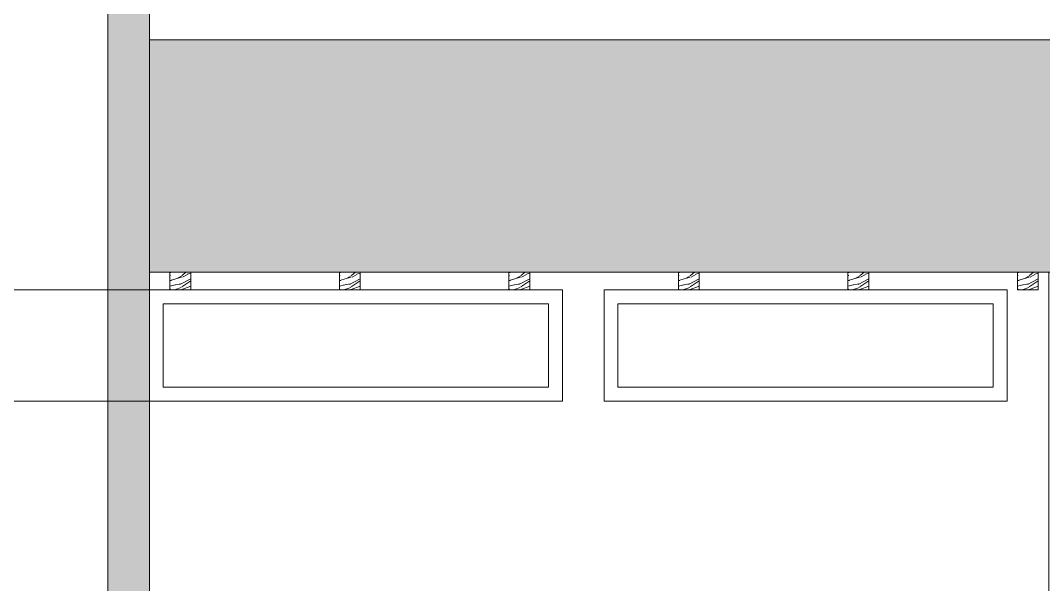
# Model space of a CAD drawing. Header units: metres. Extents: x -197 to 1099, y -24 to 14.
# Drawn here: x 699.903 to 703.584, y 1.39 to 3.42 of the extents above; entities that cross this region are included whole.
import ezdxf

# ---------------------------------------------------------------- set-up
doc = ezdxf.new("R2010")
doc.units = ezdxf.units.M
doc.header["$LTSCALE"] = 0.001
doc.linetypes.add('HIDDENX2', pattern=[19.05, 12.7, -6.35])
for name, color, linetype, lineweight, true_color in [('Jach-Anotaciones-CalidaddeLínea  0.13', 7, 'Continuous', 13, 0x000000), ('Jach-Anotaciones-CalidaddeLínea 0.09', 7, 'Continuous', 9, 0x000000), ('Jach-Anotaciones-CalidaddeLínea 0.18', 7, 'Continuous', 18, 0x000000), ('Jach-Anotaciones-Hatch-Lum100%', 7, 'Continuous', 13, 0x000000), ('Jach-Anotaciones-Hatch-Lum50%', 9, 'Continuous', 13, 0x808080), ('JACH-Arq-Lineas-Proyeccion Niveles cortes', 9, 'HIDDENX2', 13, 0x808080)]:
    doc.layers.add(name, color=color, linetype=linetype, lineweight=lineweight, true_color=true_color)

msp = doc.modelspace()

# ---------------------------------------------------------------- hatches: boundary and pattern name
at = {"layer": 'Jach-Anotaciones-Hatch-Lum100%', "ltscale": 100}
h = msp.add_hatch(color=256, dxfattribs=at)
h.dxf.hatch_style = 1
h.paths.add_polyline_path([(700.21698, 3.5), (700.36698, 3.5), (700.36698, -0.3), (700.21698, -0.3)])
at = {"layer": 'Jach-Anotaciones-Hatch-Lum50%', "ltscale": 100}
h = msp.add_hatch(dxfattribs=at)
h.set_pattern_fill('WOOD_01', color=256, scale=0.2, angle=30, pattern_type=2)
h.set_pattern_definition([(30, (272.83632, 0.2061), (-0.1, 0.17320508), [0.04, -0.16]), (38.9726, (272.892057, 0.113569), (0.93923072707, 0.77320467243), [0.0384708, -3.8086058]), (35.7105, (272.884325, 0.122962), (1.4588472062, 1.0732025879), [0.0401996, -1.9697752]), (14.5779, (272.854325, 0.174923), (2.20525453897, 0.58038690266), [0.0601664, -5.9564754]), (23.6599, (272.82479, 0.23408), (0.1732049312, 0.1000003855), [0.0362216, -1.7748552]), (15.0686, (272.886985, 0.138354), (0.7928201585, 0.22679520083), [0.0310484, -3.0737864]), (18.6901, (272.768363, 0.203813), (0.1732050942, 0.1000000934), [0.0815844, -0.9382194]), (35.7105, (272.901057, 0.09798), (1.4588472062, 1.0732025879), [0.0200998, -1.989875]), (30, (272.85732, 0.16973), (-0.1, 0.17320508), [0.02, -0.18]), (30, (272.81068, 0.17051), (-0.1, 0.17320508), [0.06, -0.14]), (41.3099, (272.830325, 0.216492), (0.59282054, 0.573204614), [0.020396, -0.9994078]), (32.7263, (272.850004, 0.142406), (3.36410206446, 2.1732044205), [0.0420476, -4.1627116]), (22.4054, (272.861665, 0.14221), (1.4856399898, 0.6267959991), [0.0302654, -2.9962834]), (30, (272.891, 0.0714), (-0.1, 0.17320508), [0.04, -0.16]), (28.8309, (272.878684, 0.052732), (0.173205035693, 0.10000015135), [0.0980204, -9.70402]), (30, (272.80368, 0.18264), (-0.1, 0.17320508), [0.02, -0.18]), (30, (272.813, 0.2065), (-0.1, 0.17320508), [0.02, -0.18]), (30, (272.72606, 0.17708), (-0.1, 0.17320508), [0.03, -0.17]), (20.5377, (272.767827, 0.21274), (0.1732050554, 0.1000000749), [0.0608276, -1.1557248]), (30, (272.7124, 0.18074), (-0.1, 0.17320508), [0.04, -0.16]), (30, (272.78335, 0.01386), (-0.1, 0.17320508), [0.022, -0.178]), (30, (272.86668, 0.07352), (-0.1, 0.17320508), [0.02, -0.18]), (30, (272.77535, 0.02771), (-0.1, 0.17320508), [0.042, -0.158]), (35.4403, (272.857684, 0.089105), (1.63205127745, 1.17320414736), [0.04219, -4.1768144]), (30, (272.85142, 0.10396), (-0.1, 0.17320508), [0.038, -0.162]), (30, (272.75935, 0.05543), (-0.1, 0.17320508), [0.022, -0.178]), (28.8309, (272.764134, 0.0951384), (0.173205035693, 0.10000015135), [0.0980204, -9.70402]), (30, (272.77072, 0.11973), (-0.1, 0.17320508), [0.02, -0.18]), (30, (272.7504, 0.11492), (-0.1, 0.17320508), [0.02, -0.18]), (30, (272.81968, 0.15492), (-0.1, 0.17320508), [0.04, -0.16]), (30, (272.78304, 0.13839), (-0.1, 0.17320508), [0.02, -0.18]), (30, (272.7364, 0.13917), (-0.1, 0.17320508), [0.04, -0.16]), (49.6538, (272.825167, 0.093426), (1.50525647452, 1.79281940855), [0.0297322, -2.9434812]), (41.3099, (272.767722, 0.124923), (0.59282054, 0.573204614), [0.020396, -0.9994078]), (41.3099, (272.842004, 0.156263), (0.59282054, 0.573204614), [0.020396, -0.9994078]), (35.7105, (272.752043, 0.19208), (1.4588472062, 1.0732025879), [0.0200998, -1.989875]), (19.6952, (272.69135, 0.173205), (1.1392299502, 0.4267958355), [0.0223606, -2.213707]), (18.6901, (272.8024, 0.024856), (0.1732050942, 0.1000000934), [0.020396, -0.9994078]), (120, (272.82172, 0.0314), (-0.17320508, -0.1), [0, -0.2]), (16.6076, (272.729349, 0.107387), (3.34448336513, 1.00718497651), [0.043174, -4.2742308]), (41.3099, (272.821004, 0.192636), (0.59282054, 0.573204614), [0.020396, -0.9994078]), (40.3048, (272.884004, 0.083517), (0.7660257626, 0.6732043744), [0.0223606, -2.213707]), (18.6901, (272.788043, 0.129727), (0.1732050942, 0.1000000934), [0.020396, -0.9994078]), (18.6901, (272.800363, 0.148387), (0.1732050942, 0.1000000934), [0.020396, -0.9994078]), (11.5651, (272.73935, 0.090067), (0.173204928, 0.1000001815), [0.0252982, -0.6071572]), (15.9638, (272.7244, 0.159956), (0.173204888, 0.100000176), [0.0824622, -0.7421588]), (13.3008, (272.752043, 0.19208), (1.4124349312, 0.3535909199), [0.0626418, -2.025419]), (30, (272.74704, 0.20074), (-0.1, 0.17320508), [0.024, -0.176]), (15.9638, (272.81172, 0.048713), (0.173204888, 0.100000176), [0.0824622, -0.7421588]), (15.9638, (272.7874, 0.050837), (0.173204888, 0.100000176), [0.0824622, -0.7421588]), (15.9638, (272.7784, 0.066426), (0.173204888, 0.100000176), [0.0824622, -0.7421588]), (19.6952, (272.71535, 0.131636), (1.1392299502, 0.4267958355), [0.0223606, -2.213707]), (15.9638, (272.771043, 0.15917), (0.173204888, 0.100000176), [0.041231, -0.78339]), (19.6952, (272.74735, 0.07621), (1.1392299502, 0.4267958355), [0.0223606, -2.213707]), (27.6141, (272.844416, 0.116086), (0.17320494875, 0.10000020701), [0.0480416, -4.756123]), (19.6952, (272.807363, 0.136263), (1.1392299502, 0.4267958355), [0.0223606, -2.213707]), (42.5288, (272.828416, 0.143799), (0.5928204755, 0.573205008), [0.018439, -1.8254698]), (19.5626, (272.7523493, 0.06755), (2.10525436768, 0.75359234531), [0.0772788, -7.650591]), (21.8699, (272.825167, 0.093426), (0.1732050116, 0.0999999042), [0.0282842, -1.3859292]), (34.7636, (272.768402, 0.083746), (1.80525673466, 1.27320359476), [0.0481664, -2.3601524]), (30, (272.80797, 0.11121), (-0.1, 0.17320508), [0.062, -0.138]), (14.7449, (272.70235, 0.154153), (0.7928201053, 0.2267951812), [0.0228036, -2.2575472]), (20.5377, (272.821722, 0.031392), (0.1732050554, 0.1000000749), [0.0608276, -1.1557248]), (10.0169, (272.76435, 0.046765), (0.619615154, 0.1267950243), [0.0234094, -2.3175304]), (30, (272.84565, 0.22996), (-0.1, 0.17320508), [0.01, -0.19]), (30, (272.88965, 0.15375), (-0.1, 0.17320508), [0.02, -0.18]), (41.3099, (272.925645, 0.091392), (0.59282054, 0.573204614), [0.020396, -0.9994078]), (30, (272.91738, 0.10971), (-0.1, 0.17320508), [0.036, -0.164]), (13.3008, (272.862645, 0.200512), (1.4124349312, 0.3535909199), [0.0208806, -2.0671802]), (18.0207, (272.8853775, 0.1651384), (3.69100623785, 1.20698950949), [0.0368014, -6.7101288]), (120, (272.92565, 0.0914), (-0.17320508, -0.1), [0, -0.2]), (30, (272.94097, 0.10486), (-0.1, 0.17320508), [0.018, -0.182]), (30, (272.92197, 0.13777), (-0.1, 0.17320508), [0.018, -0.182]), (30, (272.91697, 0.14643), (-0.1, 0.17320508), [0.018, -0.182]), (6.0376, (272.882966, 0.205315), (1.5124342352, 0.1803870725), [0.0196978, -1.9500724]), (18.5163, (272.870966, 0.2261), (0.966040948051, 0.32676798933), [0.0183676, -13.043105]), (11.5651, (272.906966, 0.163746), (0.173204928, 0.1000001815), [0.0189736, -0.6134816]), (17.4712, (272.857966, 0.248617), (0.9660254196, 0.32679502), [0.018439, -1.8254698])])
h.paths.add_polyline_path([(700.44058, 2.51458), (700.51558, 2.51458), (700.51558, 2.45), (700.44058, 2.45)])
h = msp.add_hatch(dxfattribs=at)
h.set_pattern_fill('WOOD_01', color=256, scale=0.2, angle=30, pattern_type=2)
h.set_pattern_definition([(30, (273.44632, 0.2061), (-0.1, 0.17320508), [0.04, -0.16]), (38.9726, (273.502057, 0.113569), (0.93923072707, 0.77320467243), [0.0384708, -3.8086058]), (35.7105, (273.494325, 0.122962), (1.4588472062, 1.0732025879), [0.0401996, -1.9697752]), (14.5779, (273.464325, 0.174923), (2.20525453897, 0.58038690266), [0.0601664, -5.9564754]), (23.6599, (273.43479, 0.23408), (0.1732049312, 0.1000003855), [0.0362216, -1.7748552]), (15.0686, (273.496985, 0.138354), (0.7928201585, 0.22679520083), [0.0310484, -3.0737864]), (18.6901, (273.378363, 0.203813), (0.1732050942, 0.1000000934), [0.0815844, -0.9382194]), (35.7105, (273.511057, 0.09798), (1.4588472062, 1.0732025879), [0.0200998, -1.989875]), (30, (273.46732, 0.16973), (-0.1, 0.17320508), [0.02, -0.18]), (30, (273.42068, 0.17051), (-0.1, 0.17320508), [0.06, -0.14]), (41.3099, (273.440325, 0.216492), (0.59282054, 0.573204614), [0.020396, -0.9994078]), (32.7263, (273.460004, 0.142406), (3.36410206446, 2.1732044205), [0.0420476, -4.1627116]), (22.4054, (273.471665, 0.14221), (1.4856399898, 0.6267959991), [0.0302654, -2.9962834]), (30, (273.501, 0.0714), (-0.1, 0.17320508), [0.04, -0.16]), (28.8309, (273.488684, 0.052732), (0.173205035693, 0.10000015135), [0.0980204, -9.70402]), (30, (273.41368, 0.18264), (-0.1, 0.17320508), [0.02, -0.18]), (30, (273.423, 0.2065), (-0.1, 0.17320508), [0.02, -0.18]), (30, (273.33606, 0.17708), (-0.1, 0.17320508), [0.03, -0.17]), (20.5377, (273.377827, 0.21274), (0.1732050554, 0.1000000749), [0.0608276, -1.1557248]), (30, (273.3224, 0.18074), (-0.1, 0.17320508), [0.04, -0.16]), (30, (273.39335, 0.01386), (-0.1, 0.17320508), [0.022, -0.178]), (30, (273.47668, 0.07352), (-0.1, 0.17320508), [0.02, -0.18]), (30, (273.38535, 0.02771), (-0.1, 0.17320508), [0.042, -0.158]), (35.4403, (273.467684, 0.089105), (1.63205127745, 1.17320414736), [0.04219, -4.1768144]), (30, (273.46142, 0.10396), (-0.1, 0.17320508), [0.038, -0.162]), (30, (273.36935, 0.05543), (-0.1, 0.17320508), [0.022, -0.178]), (28.8309, (273.374134, 0.0951384), (0.173205035693, 0.10000015135), [0.0980204, -9.70402]), (30, (273.38072, 0.11973), (-0.1, 0.17320508), [0.02, -0.18]), (30, (273.3604, 0.11492), (-0.1, 0.17320508), [0.02, -0.18]), (30, (273.42968, 0.15492), (-0.1, 0.17320508), [0.04, -0.16]), (30, (273.39304, 0.13839), (-0.1, 0.17320508), [0.02, -0.18]), (30, (273.3464, 0.13917), (-0.1, 0.17320508), [0.04, -0.16]), (49.6538, (273.435167, 0.093426), (1.50525647452, 1.79281940855), [0.0297322, -2.9434812]), (41.3099, (273.377722, 0.124923), (0.59282054, 0.573204614), [0.020396, -0.9994078]), (41.3099, (273.452004, 0.156263), (0.59282054, 0.573204614), [0.020396, -0.9994078]), (35.7105, (273.362043, 0.19208), (1.4588472062, 1.0732025879), [0.0200998, -1.989875]), (19.6952, (273.30135, 0.173205), (1.1392299502, 0.4267958355), [0.0223606, -2.213707]), (18.6901, (273.4124, 0.024856), (0.1732050942, 0.1000000934), [0.020396, -0.9994078]), (120, (273.43172, 0.0314), (-0.17320508, -0.1), [0, -0.2]), (16.6076, (273.339349, 0.107387), (3.34448336513, 1.00718497651), [0.043174, -4.2742308]), (41.3099, (273.431004, 0.192636), (0.59282054, 0.573204614), [0.020396, -0.9994078]), (40.3048, (273.494004, 0.083517), (0.7660257626, 0.6732043744), [0.0223606, -2.213707]), (18.6901, (273.398043, 0.129727), (0.1732050942, 0.1000000934), [0.020396, -0.9994078]), (18.6901, (273.410363, 0.148387), (0.1732050942, 0.1000000934), [0.020396, -0.9994078]), (11.5651, (273.34935, 0.090067), (0.173204928, 0.1000001815), [0.0252982, -0.6071572]), (15.9638, (273.3344, 0.159956), (0.173204888, 0.100000176), [0.0824622, -0.7421588]), (13.3008, (273.362043, 0.19208), (1.4124349312, 0.3535909199), [0.0626418, -2.025419]), (30, (273.35704, 0.20074), (-0.1, 0.17320508), [0.024, -0.176]), (15.9638, (273.42172, 0.048713), (0.173204888, 0.100000176), [0.0824622, -0.7421588]), (15.9638, (273.3974, 0.050837), (0.173204888, 0.100000176), [0.0824622, -0.7421588]), (15.9638, (273.3884, 0.066426), (0.173204888, 0.100000176), [0.0824622, -0.7421588]), (19.6952, (273.32535, 0.131636), (1.1392299502, 0.4267958355), [0.0223606, -2.213707]), (15.9638, (273.381043, 0.15917), (0.173204888, 0.100000176), [0.041231, -0.78339]), (19.6952, (273.35735, 0.07621), (1.1392299502, 0.4267958355), [0.0223606, -2.213707]), (27.6141, (273.454416, 0.116086), (0.17320494875, 0.10000020701), [0.0480416, -4.756123]), (19.6952, (273.417363, 0.136263), (1.1392299502, 0.4267958355), [0.0223606, -2.213707]), (42.5288, (273.438416, 0.143799), (0.5928204755, 0.573205008), [0.018439, -1.8254698]), (19.5626, (273.3623493, 0.06755), (2.10525436768, 0.75359234531), [0.0772788, -7.650591]), (21.8699, (273.435167, 0.093426), (0.1732050116, 0.0999999042), [0.0282842, -1.3859292]), (34.7636, (273.378402, 0.083746), (1.80525673466, 1.27320359476), [0.0481664, -2.3601524]), (30, (273.41797, 0.11121), (-0.1, 0.17320508), [0.062, -0.138]), (14.7449, (273.31235, 0.154153), (0.7928201053, 0.2267951812), [0.0228036, -2.2575472]), (20.5377, (273.431722, 0.031392), (0.1732050554, 0.1000000749), [0.0608276, -1.1557248]), (10.0169, (273.37435, 0.046765), (0.619615154, 0.1267950243), [0.0234094, -2.3175304]), (30, (273.45565, 0.22996), (-0.1, 0.17320508), [0.01, -0.19]), (30, (273.49965, 0.15375), (-0.1, 0.17320508), [0.02, -0.18]), (41.3099, (273.535645, 0.091392), (0.59282054, 0.573204614), [0.020396, -0.9994078]), (30, (273.52738, 0.10971), (-0.1, 0.17320508), [0.036, -0.164]), (13.3008, (273.472645, 0.200512), (1.4124349312, 0.3535909199), [0.0208806, -2.0671802]), (18.0207, (273.4953775, 0.1651384), (3.69100623785, 1.20698950949), [0.0368014, -6.7101288]), (120, (273.53565, 0.0914), (-0.17320508, -0.1), [0, -0.2]), (30, (273.55097, 0.10486), (-0.1, 0.17320508), [0.018, -0.182]), (30, (273.53197, 0.13777), (-0.1, 0.17320508), [0.018, -0.182]), (30, (273.52697, 0.14643), (-0.1, 0.17320508), [0.018, -0.182]), (6.0376, (273.492966, 0.205315), (1.5124342352, 0.1803870725), [0.0196978, -1.9500724]), (18.5163, (273.480966, 0.2261), (0.966040948051, 0.32676798933), [0.0183676, -13.043105]), (11.5651, (273.516966, 0.163746), (0.173204928, 0.1000001815), [0.0189736, -0.6134816]), (17.4712, (273.467966, 0.248617), (0.9660254196, 0.32679502), [0.018439, -1.8254698])])
h.paths.add_polyline_path([(701.05058, 2.51458), (701.12558, 2.51458), (701.12558, 2.45), (701.05058, 2.45)])
h = msp.add_hatch(dxfattribs=at)
h.set_pattern_fill('WOOD_01', color=256, scale=0.2, angle=30, pattern_type=2)
h.set_pattern_definition([(30, (274.05632, 0.2061), (-0.1, 0.17320508), [0.04, -0.16]), (38.9726, (274.112057, 0.113569), (0.93923072707, 0.77320467243), [0.0384708, -3.8086058]), (35.7105, (274.104325, 0.122962), (1.4588472062, 1.0732025879), [0.0401996, -1.9697752]), (14.5779, (274.074325, 0.174923), (2.20525453897, 0.58038690266), [0.0601664, -5.9564754]), (23.6599, (274.04479, 0.23408), (0.1732049312, 0.1000003855), [0.0362216, -1.7748552]), (15.0686, (274.106985, 0.138354), (0.7928201585, 0.22679520083), [0.0310484, -3.0737864]), (18.6901, (273.988363, 0.203813), (0.1732050942, 0.1000000934), [0.0815844, -0.9382194]), (35.7105, (274.121057, 0.09798), (1.4588472062, 1.0732025879), [0.0200998, -1.989875]), (30, (274.07732, 0.16973), (-0.1, 0.17320508), [0.02, -0.18]), (30, (274.03068, 0.17051), (-0.1, 0.17320508), [0.06, -0.14]), (41.3099, (274.050325, 0.216492), (0.59282054, 0.573204614), [0.020396, -0.9994078]), (32.7263, (274.070004, 0.142406), (3.36410206446, 2.1732044205), [0.0420476, -4.1627116]), (22.4054, (274.081665, 0.14221), (1.4856399898, 0.6267959991), [0.0302654, -2.9962834]), (30, (274.111, 0.0714), (-0.1, 0.17320508), [0.04, -0.16]), (28.8309, (274.098684, 0.052732), (0.173205035693, 0.10000015135), [0.0980204, -9.70402]), (30, (274.02368, 0.18264), (-0.1, 0.17320508), [0.02, -0.18]), (30, (274.033, 0.2065), (-0.1, 0.17320508), [0.02, -0.18]), (30, (273.94606, 0.17708), (-0.1, 0.17320508), [0.03, -0.17]), (20.5377, (273.987827, 0.21274), (0.1732050554, 0.1000000749), [0.0608276, -1.1557248]), (30, (273.9324, 0.18074), (-0.1, 0.17320508), [0.04, -0.16]), (30, (274.00335, 0.01386), (-0.1, 0.17320508), [0.022, -0.178]), (30, (274.08668, 0.07352), (-0.1, 0.17320508), [0.02, -0.18]), (30, (273.99535, 0.02771), (-0.1, 0.17320508), [0.042, -0.158]), (35.4403, (274.077684, 0.089105), (1.63205127745, 1.17320414736), [0.04219, -4.1768144]), (30, (274.07142, 0.10396), (-0.1, 0.17320508), [0.038, -0.162]), (30, (273.97935, 0.05543), (-0.1, 0.17320508), [0.022, -0.178]), (28.8309, (273.984134, 0.0951384), (0.173205035693, 0.10000015135), [0.0980204, -9.70402]), (30, (273.99072, 0.11973), (-0.1, 0.17320508), [0.02, -0.18]), (30, (273.9704, 0.11492), (-0.1, 0.17320508), [0.02, -0.18]), (30, (274.03968, 0.15492), (-0.1, 0.17320508), [0.04, -0.16]), (30, (274.00304, 0.13839), (-0.1, 0.17320508), [0.02, -0.18]), (30, (273.9564, 0.13917), (-0.1, 0.17320508), [0.04, -0.16]), (49.6538, (274.045167, 0.093426), (1.50525647452, 1.79281940855), [0.0297322, -2.9434812]), (41.3099, (273.987722, 0.124923), (0.59282054, 0.573204614), [0.020396, -0.9994078]), (41.3099, (274.062004, 0.156263), (0.59282054, 0.573204614), [0.020396, -0.9994078]), (35.7105, (273.972043, 0.19208), (1.4588472062, 1.0732025879), [0.0200998, -1.989875]), (19.6952, (273.91135, 0.173205), (1.1392299502, 0.4267958355), [0.0223606, -2.213707]), (18.6901, (274.0224, 0.024856), (0.1732050942, 0.1000000934), [0.020396, -0.9994078]), (120, (274.04172, 0.0314), (-0.17320508, -0.1), [0, -0.2]), (16.6076, (273.949349, 0.107387), (3.34448336513, 1.00718497651), [0.043174, -4.2742308]), (41.3099, (274.041004, 0.192636), (0.59282054, 0.573204614), [0.020396, -0.9994078]), (40.3048, (274.104004, 0.083517), (0.7660257626, 0.6732043744), [0.0223606, -2.213707]), (18.6901, (274.008043, 0.129727), (0.1732050942, 0.1000000934), [0.020396, -0.9994078]), (18.6901, (274.020363, 0.148387), (0.1732050942, 0.1000000934), [0.020396, -0.9994078]), (11.5651, (273.95935, 0.090067), (0.173204928, 0.1000001815), [0.0252982, -0.6071572]), (15.9638, (273.9444, 0.159956), (0.173204888, 0.100000176), [0.0824622, -0.7421588]), (13.3008, (273.972043, 0.19208), (1.4124349312, 0.3535909199), [0.0626418, -2.025419]), (30, (273.96704, 0.20074), (-0.1, 0.17320508), [0.024, -0.176]), (15.9638, (274.03172, 0.048713), (0.173204888, 0.100000176), [0.0824622, -0.7421588]), (15.9638, (274.0074, 0.050837), (0.173204888, 0.100000176), [0.0824622, -0.7421588]), (15.9638, (273.9984, 0.066426), (0.173204888, 0.100000176), [0.0824622, -0.7421588]), (19.6952, (273.93535, 0.131636), (1.1392299502, 0.4267958355), [0.0223606, -2.213707]), (15.9638, (273.991043, 0.15917), (0.173204888, 0.100000176), [0.041231, -0.78339]), (19.6952, (273.96735, 0.07621), (1.1392299502, 0.4267958355), [0.0223606, -2.213707]), (27.6141, (274.064416, 0.116086), (0.17320494875, 0.10000020701), [0.0480416, -4.756123]), (19.6952, (274.027363, 0.136263), (1.1392299502, 0.4267958355), [0.0223606, -2.213707]), (42.5288, (274.048416, 0.143799), (0.5928204755, 0.573205008), [0.018439, -1.8254698]), (19.5626, (273.9723493, 0.06755), (2.10525436768, 0.75359234531), [0.0772788, -7.650591]), (21.8699, (274.045167, 0.093426), (0.1732050116, 0.0999999042), [0.0282842, -1.3859292]), (34.7636, (273.988402, 0.083746), (1.80525673466, 1.27320359476), [0.0481664, -2.3601524]), (30, (274.02797, 0.11121), (-0.1, 0.17320508), [0.062, -0.138]), (14.7449, (273.92235, 0.154153), (0.7928201053, 0.2267951812), [0.0228036, -2.2575472]), (20.5377, (274.041722, 0.031392), (0.1732050554, 0.1000000749), [0.0608276, -1.1557248]), (10.0169, (273.98435, 0.046765), (0.619615154, 0.1267950243), [0.0234094, -2.3175304]), (30, (274.06565, 0.22996), (-0.1, 0.17320508), [0.01, -0.19]), (30, (274.10965, 0.15375), (-0.1, 0.17320508), [0.02, -0.18]), (41.3099, (274.145645, 0.091392), (0.59282054, 0.573204614), [0.020396, -0.9994078]), (30, (274.13738, 0.10971), (-0.1, 0.17320508), [0.036, -0.164]), (13.3008, (274.082645, 0.200512), (1.4124349312, 0.3535909199), [0.0208806, -2.0671802]), (18.0207, (274.1053775, 0.1651384), (3.69100623785, 1.20698950949), [0.0368014, -6.7101288]), (120, (274.14565, 0.0914), (-0.17320508, -0.1), [0, -0.2]), (30, (274.16097, 0.10486), (-0.1, 0.17320508), [0.018, -0.182]), (30, (274.14197, 0.13777), (-0.1, 0.17320508), [0.018, -0.182]), (30, (274.13697, 0.14643), (-0.1, 0.17320508), [0.018, -0.182]), (6.0376, (274.102966, 0.205315), (1.5124342352, 0.1803870725), [0.0196978, -1.9500724]), (18.5163, (274.090966, 0.2261), (0.966040948051, 0.32676798933), [0.0183676, -13.043105]), (11.5651, (274.126966, 0.163746), (0.173204928, 0.1000001815), [0.0189736, -0.6134816]), (17.4712, (274.077966, 0.248617), (0.9660254196, 0.32679502), [0.018439, -1.8254698])])
h.paths.add_polyline_path([(701.66058, 2.51458), (701.73558, 2.51458), (701.73558, 2.45), (701.66058, 2.45)])
h = msp.add_hatch(dxfattribs=at)
h.set_pattern_fill('WOOD_01', color=256, scale=0.2, angle=30, pattern_type=2)
h.set_pattern_definition([(30, (274.66632, 0.2061), (-0.1, 0.17320508), [0.04, -0.16]), (38.9726, (274.722057, 0.113569), (0.93923072707, 0.77320467243), [0.0384708, -3.8086058]), (35.7105, (274.714325, 0.122962), (1.4588472062, 1.0732025879), [0.0401996, -1.9697752]), (14.5779, (274.684325, 0.174923), (2.20525453897, 0.58038690266), [0.0601664, -5.9564754]), (23.6599, (274.65479, 0.23408), (0.1732049312, 0.1000003855), [0.0362216, -1.7748552]), (15.0686, (274.716985, 0.138354), (0.7928201585, 0.22679520083), [0.0310484, -3.0737864]), (18.6901, (274.598363, 0.203813), (0.1732050942, 0.1000000934), [0.0815844, -0.9382194]), (35.7105, (274.731057, 0.09798), (1.4588472062, 1.0732025879), [0.0200998, -1.989875]), (30, (274.68732, 0.16973), (-0.1, 0.17320508), [0.02, -0.18]), (30, (274.64068, 0.17051), (-0.1, 0.17320508), [0.06, -0.14]), (41.3099, (274.660325, 0.216492), (0.59282054, 0.573204614), [0.020396, -0.9994078]), (32.7263, (274.680004, 0.142406), (3.36410206446, 2.1732044205), [0.0420476, -4.1627116]), (22.4054, (274.691665, 0.14221), (1.4856399898, 0.6267959991), [0.0302654, -2.9962834]), (30, (274.721, 0.0714), (-0.1, 0.17320508), [0.04, -0.16]), (28.8309, (274.708684, 0.052732), (0.173205035693, 0.10000015135), [0.0980204, -9.70402]), (30, (274.63368, 0.18264), (-0.1, 0.17320508), [0.02, -0.18]), (30, (274.643, 0.2065), (-0.1, 0.17320508), [0.02, -0.18]), (30, (274.55606, 0.17708), (-0.1, 0.17320508), [0.03, -0.17]), (20.5377, (274.597827, 0.21274), (0.1732050554, 0.1000000749), [0.0608276, -1.1557248]), (30, (274.5424, 0.18074), (-0.1, 0.17320508), [0.04, -0.16]), (30, (274.61335, 0.01386), (-0.1, 0.17320508), [0.022, -0.178]), (30, (274.69668, 0.07352), (-0.1, 0.17320508), [0.02, -0.18]), (30, (274.60535, 0.02771), (-0.1, 0.17320508), [0.042, -0.158]), (35.4403, (274.687684, 0.089105), (1.63205127745, 1.17320414736), [0.04219, -4.1768144]), (30, (274.68142, 0.10396), (-0.1, 0.17320508), [0.038, -0.162]), (30, (274.58935, 0.05543), (-0.1, 0.17320508), [0.022, -0.178]), (28.8309, (274.594134, 0.0951384), (0.173205035693, 0.10000015135), [0.0980204, -9.70402]), (30, (274.60072, 0.11973), (-0.1, 0.17320508), [0.02, -0.18]), (30, (274.5804, 0.11492), (-0.1, 0.17320508), [0.02, -0.18]), (30, (274.64968, 0.15492), (-0.1, 0.17320508), [0.04, -0.16]), (30, (274.61304, 0.13839), (-0.1, 0.17320508), [0.02, -0.18]), (30, (274.5664, 0.13917), (-0.1, 0.17320508), [0.04, -0.16]), (49.6538, (274.655167, 0.093426), (1.50525647452, 1.79281940855), [0.0297322, -2.9434812]), (41.3099, (274.597722, 0.124923), (0.59282054, 0.573204614), [0.020396, -0.9994078]), (41.3099, (274.672004, 0.156263), (0.59282054, 0.573204614), [0.020396, -0.9994078]), (35.7105, (274.582043, 0.19208), (1.4588472062, 1.0732025879), [0.0200998, -1.989875]), (19.6952, (274.52135, 0.173205), (1.1392299502, 0.4267958355), [0.0223606, -2.213707]), (18.6901, (274.6324, 0.024856), (0.1732050942, 0.1000000934), [0.020396, -0.9994078]), (120, (274.65172, 0.0314), (-0.17320508, -0.1), [0, -0.2]), (16.6076, (274.559349, 0.107387), (3.34448336513, 1.00718497651), [0.043174, -4.2742308]), (41.3099, (274.651004, 0.192636), (0.59282054, 0.573204614), [0.020396, -0.9994078]), (40.3048, (274.714004, 0.083517), (0.7660257626, 0.6732043744), [0.0223606, -2.213707]), (18.6901, (274.618043, 0.129727), (0.1732050942, 0.1000000934), [0.020396, -0.9994078]), (18.6901, (274.630363, 0.148387), (0.1732050942, 0.1000000934), [0.020396, -0.9994078]), (11.5651, (274.56935, 0.090067), (0.173204928, 0.1000001815), [0.0252982, -0.6071572]), (15.9638, (274.5544, 0.159956), (0.173204888, 0.100000176), [0.0824622, -0.7421588]), (13.3008, (274.582043, 0.19208), (1.4124349312, 0.3535909199), [0.0626418, -2.025419]), (30, (274.57704, 0.20074), (-0.1, 0.17320508), [0.024, -0.176]), (15.9638, (274.64172, 0.048713), (0.173204888, 0.100000176), [0.0824622, -0.7421588]), (15.9638, (274.6174, 0.050837), (0.173204888, 0.100000176), [0.0824622, -0.7421588]), (15.9638, (274.6084, 0.066426), (0.173204888, 0.100000176), [0.0824622, -0.7421588]), (19.6952, (274.54535, 0.131636), (1.1392299502, 0.4267958355), [0.0223606, -2.213707]), (15.9638, (274.601043, 0.15917), (0.173204888, 0.100000176), [0.041231, -0.78339]), (19.6952, (274.57735, 0.07621), (1.1392299502, 0.4267958355), [0.0223606, -2.213707]), (27.6141, (274.674416, 0.116086), (0.17320494875, 0.10000020701), [0.0480416, -4.756123]), (19.6952, (274.637363, 0.136263), (1.1392299502, 0.4267958355), [0.0223606, -2.213707]), (42.5288, (274.658416, 0.143799), (0.5928204755, 0.573205008), [0.018439, -1.8254698]), (19.5626, (274.5823493, 0.06755), (2.10525436768, 0.75359234531), [0.0772788, -7.650591]), (21.8699, (274.655167, 0.093426), (0.1732050116, 0.0999999042), [0.0282842, -1.3859292]), (34.7636, (274.598402, 0.083746), (1.80525673466, 1.27320359476), [0.0481664, -2.3601524]), (30, (274.63797, 0.11121), (-0.1, 0.17320508), [0.062, -0.138]), (14.7449, (274.53235, 0.154153), (0.7928201053, 0.2267951812), [0.0228036, -2.2575472]), (20.5377, (274.651722, 0.031392), (0.1732050554, 0.1000000749), [0.0608276, -1.1557248]), (10.0169, (274.59435, 0.046765), (0.619615154, 0.1267950243), [0.0234094, -2.3175304]), (30, (274.67565, 0.22996), (-0.1, 0.17320508), [0.01, -0.19]), (30, (274.71965, 0.15375), (-0.1, 0.17320508), [0.02, -0.18]), (41.3099, (274.755645, 0.091392), (0.59282054, 0.573204614), [0.020396, -0.9994078]), (30, (274.74738, 0.10971), (-0.1, 0.17320508), [0.036, -0.164]), (13.3008, (274.692645, 0.200512), (1.4124349312, 0.3535909199), [0.0208806, -2.0671802]), (18.0207, (274.7153775, 0.1651384), (3.69100623785, 1.20698950949), [0.0368014, -6.7101288]), (120, (274.75565, 0.0914), (-0.17320508, -0.1), [0, -0.2]), (30, (274.77097, 0.10486), (-0.1, 0.17320508), [0.018, -0.182]), (30, (274.75197, 0.13777), (-0.1, 0.17320508), [0.018, -0.182]), (30, (274.74697, 0.14643), (-0.1, 0.17320508), [0.018, -0.182]), (6.0376, (274.712966, 0.205315), (1.5124342352, 0.1803870725), [0.0196978, -1.9500724]), (18.5163, (274.700966, 0.2261), (0.966040948051, 0.32676798933), [0.0183676, -13.043105]), (11.5651, (274.736966, 0.163746), (0.173204928, 0.1000001815), [0.0189736, -0.6134816]), (17.4712, (274.687966, 0.248617), (0.9660254196, 0.32679502), [0.018439, -1.8254698])])
h.paths.add_polyline_path([(702.27058, 2.51458), (702.34558, 2.51458), (702.34558, 2.45), (702.27058, 2.45)])
h = msp.add_hatch(dxfattribs=at)
h.set_pattern_fill('WOOD_01', color=256, scale=0.2, angle=30, pattern_type=2)
h.set_pattern_definition([(30, (275.27632, 0.2061), (-0.1, 0.17320508), [0.04, -0.16]), (38.9726, (275.332057, 0.113569), (0.93923072707, 0.77320467243), [0.0384708, -3.8086058]), (35.7105, (275.324325, 0.122962), (1.4588472062, 1.0732025879), [0.0401996, -1.9697752]), (14.5779, (275.294325, 0.174923), (2.20525453897, 0.58038690266), [0.0601664, -5.9564754]), (23.6599, (275.26479, 0.23408), (0.1732049312, 0.1000003855), [0.0362216, -1.7748552]), (15.0686, (275.326985, 0.138354), (0.7928201585, 0.22679520083), [0.0310484, -3.0737864]), (18.6901, (275.208363, 0.203813), (0.1732050942, 0.1000000934), [0.0815844, -0.9382194]), (35.7105, (275.341057, 0.09798), (1.4588472062, 1.0732025879), [0.0200998, -1.989875]), (30, (275.29732, 0.16973), (-0.1, 0.17320508), [0.02, -0.18]), (30, (275.25068, 0.17051), (-0.1, 0.17320508), [0.06, -0.14]), (41.3099, (275.270325, 0.216492), (0.59282054, 0.573204614), [0.020396, -0.9994078]), (32.7263, (275.290004, 0.142406), (3.36410206446, 2.1732044205), [0.0420476, -4.1627116]), (22.4054, (275.301665, 0.14221), (1.4856399898, 0.6267959991), [0.0302654, -2.9962834]), (30, (275.331, 0.0714), (-0.1, 0.17320508), [0.04, -0.16]), (28.8309, (275.318684, 0.052732), (0.173205035693, 0.10000015135), [0.0980204, -9.70402]), (30, (275.24368, 0.18264), (-0.1, 0.17320508), [0.02, -0.18]), (30, (275.253, 0.2065), (-0.1, 0.17320508), [0.02, -0.18]), (30, (275.16606, 0.17708), (-0.1, 0.17320508), [0.03, -0.17]), (20.5377, (275.207827, 0.21274), (0.1732050554, 0.1000000749), [0.0608276, -1.1557248]), (30, (275.1524, 0.18074), (-0.1, 0.17320508), [0.04, -0.16]), (30, (275.22335, 0.01386), (-0.1, 0.17320508), [0.022, -0.178]), (30, (275.30668, 0.07352), (-0.1, 0.17320508), [0.02, -0.18]), (30, (275.21535, 0.02771), (-0.1, 0.17320508), [0.042, -0.158]), (35.4403, (275.297684, 0.089105), (1.63205127745, 1.17320414736), [0.04219, -4.1768144]), (30, (275.29142, 0.10396), (-0.1, 0.17320508), [0.038, -0.162]), (30, (275.19935, 0.05543), (-0.1, 0.17320508), [0.022, -0.178]), (28.8309, (275.204134, 0.0951384), (0.173205035693, 0.10000015135), [0.0980204, -9.70402]), (30, (275.21072, 0.11973), (-0.1, 0.17320508), [0.02, -0.18]), (30, (275.1904, 0.11492), (-0.1, 0.17320508), [0.02, -0.18]), (30, (275.25968, 0.15492), (-0.1, 0.17320508), [0.04, -0.16]), (30, (275.22304, 0.13839), (-0.1, 0.17320508), [0.02, -0.18]), (30, (275.1764, 0.13917), (-0.1, 0.17320508), [0.04, -0.16]), (49.6538, (275.265167, 0.093426), (1.50525647452, 1.79281940855), [0.0297322, -2.9434812]), (41.3099, (275.207722, 0.124923), (0.59282054, 0.573204614), [0.020396, -0.9994078]), (41.3099, (275.282004, 0.156263), (0.59282054, 0.573204614), [0.020396, -0.9994078]), (35.7105, (275.192043, 0.19208), (1.4588472062, 1.0732025879), [0.0200998, -1.989875]), (19.6952, (275.13135, 0.173205), (1.1392299502, 0.4267958355), [0.0223606, -2.213707]), (18.6901, (275.2424, 0.024856), (0.1732050942, 0.1000000934), [0.020396, -0.9994078]), (120, (275.26172, 0.0314), (-0.17320508, -0.1), [0, -0.2]), (16.6076, (275.169349, 0.107387), (3.34448336513, 1.00718497651), [0.043174, -4.2742308]), (41.3099, (275.261004, 0.192636), (0.59282054, 0.573204614), [0.020396, -0.9994078]), (40.3048, (275.324004, 0.083517), (0.7660257626, 0.6732043744), [0.0223606, -2.213707]), (18.6901, (275.228043, 0.129727), (0.1732050942, 0.1000000934), [0.020396, -0.9994078]), (18.6901, (275.240363, 0.148387), (0.1732050942, 0.1000000934), [0.020396, -0.9994078]), (11.5651, (275.17935, 0.090067), (0.173204928, 0.1000001815), [0.0252982, -0.6071572]), (15.9638, (275.1644, 0.159956), (0.173204888, 0.100000176), [0.0824622, -0.7421588]), (13.3008, (275.192043, 0.19208), (1.4124349312, 0.3535909199), [0.0626418, -2.025419]), (30, (275.18704, 0.20074), (-0.1, 0.17320508), [0.024, -0.176]), (15.9638, (275.25172, 0.048713), (0.173204888, 0.100000176), [0.0824622, -0.7421588]), (15.9638, (275.2274, 0.050837), (0.173204888, 0.100000176), [0.0824622, -0.7421588]), (15.9638, (275.2184, 0.066426), (0.173204888, 0.100000176), [0.0824622, -0.7421588]), (19.6952, (275.15535, 0.131636), (1.1392299502, 0.4267958355), [0.0223606, -2.213707]), (15.9638, (275.211043, 0.15917), (0.173204888, 0.100000176), [0.041231, -0.78339]), (19.6952, (275.18735, 0.07621), (1.1392299502, 0.4267958355), [0.0223606, -2.213707]), (27.6141, (275.284416, 0.116086), (0.17320494875, 0.10000020701), [0.0480416, -4.756123]), (19.6952, (275.247363, 0.136263), (1.1392299502, 0.4267958355), [0.0223606, -2.213707]), (42.5288, (275.268416, 0.143799), (0.5928204755, 0.573205008), [0.018439, -1.8254698]), (19.5626, (275.1923493, 0.06755), (2.10525436768, 0.75359234531), [0.0772788, -7.650591]), (21.8699, (275.265167, 0.093426), (0.1732050116, 0.0999999042), [0.0282842, -1.3859292]), (34.7636, (275.208402, 0.083746), (1.80525673466, 1.27320359476), [0.0481664, -2.3601524]), (30, (275.24797, 0.11121), (-0.1, 0.17320508), [0.062, -0.138]), (14.7449, (275.14235, 0.154153), (0.7928201053, 0.2267951812), [0.0228036, -2.2575472]), (20.5377, (275.261722, 0.031392), (0.1732050554, 0.1000000749), [0.0608276, -1.1557248]), (10.0169, (275.20435, 0.046765), (0.619615154, 0.1267950243), [0.0234094, -2.3175304]), (30, (275.28565, 0.22996), (-0.1, 0.17320508), [0.01, -0.19]), (30, (275.32965, 0.15375), (-0.1, 0.17320508), [0.02, -0.18]), (41.3099, (275.365645, 0.091392), (0.59282054, 0.573204614), [0.020396, -0.9994078]), (30, (275.35738, 0.10971), (-0.1, 0.17320508), [0.036, -0.164]), (13.3008, (275.302645, 0.200512), (1.4124349312, 0.3535909199), [0.0208806, -2.0671802]), (18.0207, (275.3253775, 0.1651384), (3.69100623785, 1.20698950949), [0.0368014, -6.7101288]), (120, (275.36565, 0.0914), (-0.17320508, -0.1), [0, -0.2]), (30, (275.38097, 0.10486), (-0.1, 0.17320508), [0.018, -0.182]), (30, (275.36197, 0.13777), (-0.1, 0.17320508), [0.018, -0.182]), (30, (275.35697, 0.14643), (-0.1, 0.17320508), [0.018, -0.182]), (6.0376, (275.322966, 0.205315), (1.5124342352, 0.1803870725), [0.0196978, -1.9500724]), (18.5163, (275.310966, 0.2261), (0.966040948051, 0.32676798933), [0.0183676, -13.043105]), (11.5651, (275.346966, 0.163746), (0.173204928, 0.1000001815), [0.0189736, -0.6134816]), (17.4712, (275.297966, 0.248617), (0.9660254196, 0.32679502), [0.018439, -1.8254698])])
h.paths.add_polyline_path([(702.88058, 2.51458), (702.95558, 2.51458), (702.95558, 2.45), (702.88058, 2.45)])

# ---------------------------------------------------------------- linework, layer by layer
at = {"layer": 'Jach-Anotaciones-CalidaddeLínea  0.13', "ltscale": 100}
for points in [[(700.21698, 3.5), (700.36698, 3.5), (700.36698, -0.3), (700.21698, -0.3)], [(700.36698, -0.025), (703.60308, -0.025), (703.60308, 2.51458), (700.36698, 2.51458)], [(700.44058, 2.51458), (700.51558, 2.51458), (700.51558, 2.45), (700.44058, 2.45)], [(701.05058, 2.51458), (701.12558, 2.51458), (701.12558, 2.45), (701.05058, 2.45)], [(701.66058, 2.51458), (701.73558, 2.51458), (701.73558, 2.45), (701.66058, 2.45)], [(702.27058, 2.51458), (702.34558, 2.51458), (702.34558, 2.45), (702.27058, 2.45)], [(702.88058, 2.51458), (702.95558, 2.51458), (702.95558, 2.45), (702.88058, 2.45)]]:
    msp.add_lwpolyline(points, close=True, dxfattribs=at)
at = {"layer": 'Jach-Anotaciones-CalidaddeLínea 0.09', "ltscale": 100}
for points in [[(700.36698, 2.05), (701.85308, 2.05), (701.85308, 2.45), (700.36698, 2.45)], [(702.00308, 2.05), (703.45308, 2.05), (703.45308, 2.45), (702.00308, 2.45)], [(700.41698, 2.1), (701.80308, 2.1), (701.80308, 2.4), (700.41698, 2.4)], [(702.05308, 2.1), (703.40308, 2.1), (703.40308, 2.4), (702.05308, 2.4)]]:
    msp.add_lwpolyline(points, close=True, dxfattribs=at)
at = {"layer": 'JACH-Arq-Lineas-Proyeccion Niveles cortes', "ltscale": 100}
for points in [[(700.36698, 2.45), (698.36698, 2.45)], [(700.36698, 2.05), (698.36698, 2.05)]]:
    msp.add_lwpolyline(points, dxfattribs=at)

# ---------------------------------------------------------------- next in the draw order: wipeouts: each hides what was drawn before it
at = {"ltscale": 100}
msp.add_wipeout([(700.36698, 3.35), (721.54308, 3.35), (721.54308, 2.51458), (700.36698, 2.51458)], dxfattribs=at).dxf.layer = 'Jach-Anotaciones-CalidaddeLínea 0.18'

# ---------------------------------------------------------------- next in the draw order: hatches: boundary and pattern name
at = {"layer": 'Jach-Anotaciones-Hatch-Lum50%', "ltscale": 100}
h = msp.add_hatch(dxfattribs=at)
h.set_pattern_fill('218', color=256, scale=0.13, pattern_type=2)
h.set_pattern_definition([(0, (507.86525, 0.04875), (0.26, 0.13), [0.0325, -0.2275]), (0, (507.86525, 0.065), (0.26, 0.13), [0.0325, -0.0975]), (0, (507.99525, 0.08125), (0.26, 0.13), [0.0325, -0.2275]), (0, (507.80025, 0), (0.26, 0.13), [0.01625, -0.13, 0.01625, -0.0975]), (45, (507.8165, 0.0325), (0, 0.13), [0.02298097, -0.34471456]), (45, (507.80025, 0.08125), (0, 0.13), [0.016419, -0.35127653]), (45, (507.80025, 0.0975), (0, 0.13), [0.019695, -0.34800053]), (135, (507.96275, 0.0975), (1e-17, 0.13), [0.019695, -0.34800053]), (135, (507.96275, 0.08125), (1e-17, 0.13), [0.016419, -0.35127653]), (135, (507.9465, 0.0325), (1e-17, 0.13), [0.02298097, -0.34471456]), (26.56505, (507.83275, 0.0325), (-7e-12, 0.13), [0.0363361, -0.25435273]), (26.56505, (507.83275, 0.04875), (-7e-12, 0.13), [0.0363361, -0.25435273]), (26.56505, (507.76775, 0.065), (-7e-12, 0.13), [0.0363361, -0.25435273]), (26.56505, (507.76775, 0.08125), (-7e-12, 0.13), [0.0363361, -0.25435273]), (63.43495, (507.800253, 0), (7e-12, 0.13), [0.0363361, -0.54504157]), (63.43495, (507.816503, 0), (7e-12, 0.13), [0.0363361, -0.54504157]), (116.56505, (507.946503, 0), (-7e-12, 0.13), [0.0363361, -0.54504157]), (116.56505, (507.962753, 0), (-7e-12, 0.13), [0.0363361, -0.54504157]), (153.43495, (507.93025, 0.0325), (7e-12, 0.13), [0.0363361, -0.25435273]), (153.43495, (507.93025, 0.04875), (7e-12, 0.13), [0.0363361, -0.25435273]), (153.43495, (507.99525, 0.065), (7e-12, 0.13), [0.0363361, -0.25435273]), (153.43495, (507.99525, 0.08125), (7e-12, 0.13), [0.0363361, -0.25435273]), (82.874984, (507.800253, 0), (6e-14, 0.13), [0.13101166, -1.96517535]), (97.125016, (507.962753, 0), (-6e-14, 0.13), [0.13101166, -1.96517535])])
h.paths.add_polyline_path([(700.36698, 3.35), (721.54308, 3.35), (721.54308, 2.51458), (700.36698, 2.51458)])
h = msp.add_hatch(dxfattribs=at)
h.set_pattern_fill('WOOD_01', color=256, scale=0.2, angle=30, pattern_type=2)
h.set_pattern_definition([(30, (275.88632, 0.2061), (-0.1, 0.17320508), [0.04, -0.16]), (38.9726, (275.942057, 0.113569), (0.93923072707, 0.77320467243), [0.0384708, -3.8086058]), (35.7105, (275.934325, 0.122962), (1.4588472062, 1.0732025879), [0.0401996, -1.9697752]), (14.5779, (275.904325, 0.174923), (2.20525453897, 0.58038690266), [0.0601664, -5.9564754]), (23.6599, (275.87479, 0.23408), (0.1732049312, 0.1000003855), [0.0362216, -1.7748552]), (15.0686, (275.936985, 0.138354), (0.7928201585, 0.22679520083), [0.0310484, -3.0737864]), (18.6901, (275.818363, 0.203813), (0.1732050942, 0.1000000934), [0.0815844, -0.9382194]), (35.7105, (275.951057, 0.09798), (1.4588472062, 1.0732025879), [0.0200998, -1.989875]), (30, (275.90732, 0.16973), (-0.1, 0.17320508), [0.02, -0.18]), (30, (275.86068, 0.17051), (-0.1, 0.17320508), [0.06, -0.14]), (41.3099, (275.880325, 0.216492), (0.59282054, 0.573204614), [0.020396, -0.9994078]), (32.7263, (275.900004, 0.142406), (3.36410206446, 2.1732044205), [0.0420476, -4.1627116]), (22.4054, (275.911665, 0.14221), (1.4856399898, 0.6267959991), [0.0302654, -2.9962834]), (30, (275.941, 0.0714), (-0.1, 0.17320508), [0.04, -0.16]), (28.8309, (275.928684, 0.052732), (0.173205035693, 0.10000015135), [0.0980204, -9.70402]), (30, (275.85368, 0.18264), (-0.1, 0.17320508), [0.02, -0.18]), (30, (275.863, 0.2065), (-0.1, 0.17320508), [0.02, -0.18]), (30, (275.77606, 0.17708), (-0.1, 0.17320508), [0.03, -0.17]), (20.5377, (275.817827, 0.21274), (0.1732050554, 0.1000000749), [0.0608276, -1.1557248]), (30, (275.7624, 0.18074), (-0.1, 0.17320508), [0.04, -0.16]), (30, (275.83335, 0.01386), (-0.1, 0.17320508), [0.022, -0.178]), (30, (275.91668, 0.07352), (-0.1, 0.17320508), [0.02, -0.18]), (30, (275.82535, 0.02771), (-0.1, 0.17320508), [0.042, -0.158]), (35.4403, (275.907684, 0.089105), (1.63205127745, 1.17320414736), [0.04219, -4.1768144]), (30, (275.90142, 0.10396), (-0.1, 0.17320508), [0.038, -0.162]), (30, (275.80935, 0.05543), (-0.1, 0.17320508), [0.022, -0.178]), (28.8309, (275.814134, 0.0951384), (0.173205035693, 0.10000015135), [0.0980204, -9.70402]), (30, (275.82072, 0.11973), (-0.1, 0.17320508), [0.02, -0.18]), (30, (275.8004, 0.11492), (-0.1, 0.17320508), [0.02, -0.18]), (30, (275.86968, 0.15492), (-0.1, 0.17320508), [0.04, -0.16]), (30, (275.83304, 0.13839), (-0.1, 0.17320508), [0.02, -0.18]), (30, (275.7864, 0.13917), (-0.1, 0.17320508), [0.04, -0.16]), (49.6538, (275.875167, 0.093426), (1.50525647452, 1.79281940855), [0.0297322, -2.9434812]), (41.3099, (275.817722, 0.124923), (0.59282054, 0.573204614), [0.020396, -0.9994078]), (41.3099, (275.892004, 0.156263), (0.59282054, 0.573204614), [0.020396, -0.9994078]), (35.7105, (275.802043, 0.19208), (1.4588472062, 1.0732025879), [0.0200998, -1.989875]), (19.6952, (275.74135, 0.173205), (1.1392299502, 0.4267958355), [0.0223606, -2.213707]), (18.6901, (275.8524, 0.024856), (0.1732050942, 0.1000000934), [0.020396, -0.9994078]), (120, (275.87172, 0.0314), (-0.17320508, -0.1), [0, -0.2]), (16.6076, (275.779349, 0.107387), (3.34448336513, 1.00718497651), [0.043174, -4.2742308]), (41.3099, (275.871004, 0.192636), (0.59282054, 0.573204614), [0.020396, -0.9994078]), (40.3048, (275.934004, 0.083517), (0.7660257626, 0.6732043744), [0.0223606, -2.213707]), (18.6901, (275.838043, 0.129727), (0.1732050942, 0.1000000934), [0.020396, -0.9994078]), (18.6901, (275.850363, 0.148387), (0.1732050942, 0.1000000934), [0.020396, -0.9994078]), (11.5651, (275.78935, 0.090067), (0.173204928, 0.1000001815), [0.0252982, -0.6071572]), (15.9638, (275.7744, 0.159956), (0.173204888, 0.100000176), [0.0824622, -0.7421588]), (13.3008, (275.802043, 0.19208), (1.4124349312, 0.3535909199), [0.0626418, -2.025419]), (30, (275.79704, 0.20074), (-0.1, 0.17320508), [0.024, -0.176]), (15.9638, (275.86172, 0.048713), (0.173204888, 0.100000176), [0.0824622, -0.7421588]), (15.9638, (275.8374, 0.050837), (0.173204888, 0.100000176), [0.0824622, -0.7421588]), (15.9638, (275.8284, 0.066426), (0.173204888, 0.100000176), [0.0824622, -0.7421588]), (19.6952, (275.76535, 0.131636), (1.1392299502, 0.4267958355), [0.0223606, -2.213707]), (15.9638, (275.821043, 0.15917), (0.173204888, 0.100000176), [0.041231, -0.78339]), (19.6952, (275.79735, 0.07621), (1.1392299502, 0.4267958355), [0.0223606, -2.213707]), (27.6141, (275.894416, 0.116086), (0.17320494875, 0.10000020701), [0.0480416, -4.756123]), (19.6952, (275.857363, 0.136263), (1.1392299502, 0.4267958355), [0.0223606, -2.213707]), (42.5288, (275.878416, 0.143799), (0.5928204755, 0.573205008), [0.018439, -1.8254698]), (19.5626, (275.8023493, 0.06755), (2.10525436768, 0.75359234531), [0.0772788, -7.650591]), (21.8699, (275.875167, 0.093426), (0.1732050116, 0.0999999042), [0.0282842, -1.3859292]), (34.7636, (275.818402, 0.083746), (1.80525673466, 1.27320359476), [0.0481664, -2.3601524]), (30, (275.85797, 0.11121), (-0.1, 0.17320508), [0.062, -0.138]), (14.7449, (275.75235, 0.154153), (0.7928201053, 0.2267951812), [0.0228036, -2.2575472]), (20.5377, (275.871722, 0.031392), (0.1732050554, 0.1000000749), [0.0608276, -1.1557248]), (10.0169, (275.81435, 0.046765), (0.619615154, 0.1267950243), [0.0234094, -2.3175304]), (30, (275.89565, 0.22996), (-0.1, 0.17320508), [0.01, -0.19]), (30, (275.93965, 0.15375), (-0.1, 0.17320508), [0.02, -0.18]), (41.3099, (275.975645, 0.091392), (0.59282054, 0.573204614), [0.020396, -0.9994078]), (30, (275.96738, 0.10971), (-0.1, 0.17320508), [0.036, -0.164]), (13.3008, (275.912645, 0.200512), (1.4124349312, 0.3535909199), [0.0208806, -2.0671802]), (18.0207, (275.9353775, 0.1651384), (3.69100623785, 1.20698950949), [0.0368014, -6.7101288]), (120, (275.97565, 0.0914), (-0.17320508, -0.1), [0, -0.2]), (30, (275.99097, 0.10486), (-0.1, 0.17320508), [0.018, -0.182]), (30, (275.97197, 0.13777), (-0.1, 0.17320508), [0.018, -0.182]), (30, (275.96697, 0.14643), (-0.1, 0.17320508), [0.018, -0.182]), (6.0376, (275.932966, 0.205315), (1.5124342352, 0.1803870725), [0.0196978, -1.9500724]), (18.5163, (275.920966, 0.2261), (0.966040948051, 0.32676798933), [0.0183676, -13.043105]), (11.5651, (275.956966, 0.163746), (0.173204928, 0.1000001815), [0.0189736, -0.6134816]), (17.4712, (275.907966, 0.248617), (0.9660254196, 0.32679502), [0.018439, -1.8254698])])
h.paths.add_polyline_path([(703.49058, 2.51458), (703.56558, 2.51458), (703.56558, 2.45), (703.49058, 2.45)])

# ---------------------------------------------------------------- next in the draw order: linework, layer by layer
at = {"layer": 'Jach-Anotaciones-CalidaddeLínea  0.13', "ltscale": 100}
for points in [[(721.54308, 3.35), (721.54308, 3.5), (721.69308, 3.5), (721.69308, 6.15), (706.04308, 6.15), (706.04308, 7.55), (700.21698, 7.55), (700.21698, 3.5), (700.36698, 3.5), (700.36698, 3.35)], [(700.36698, 3.35), (721.54308, 3.35), (721.54308, 2.51458), (700.36698, 2.51458)], [(703.49058, 2.51458), (703.56558, 2.51458), (703.56558, 2.45), (703.49058, 2.45)]]:
    msp.add_lwpolyline(points, close=True, dxfattribs=at)

doc.saveas('drawing.dxf')
